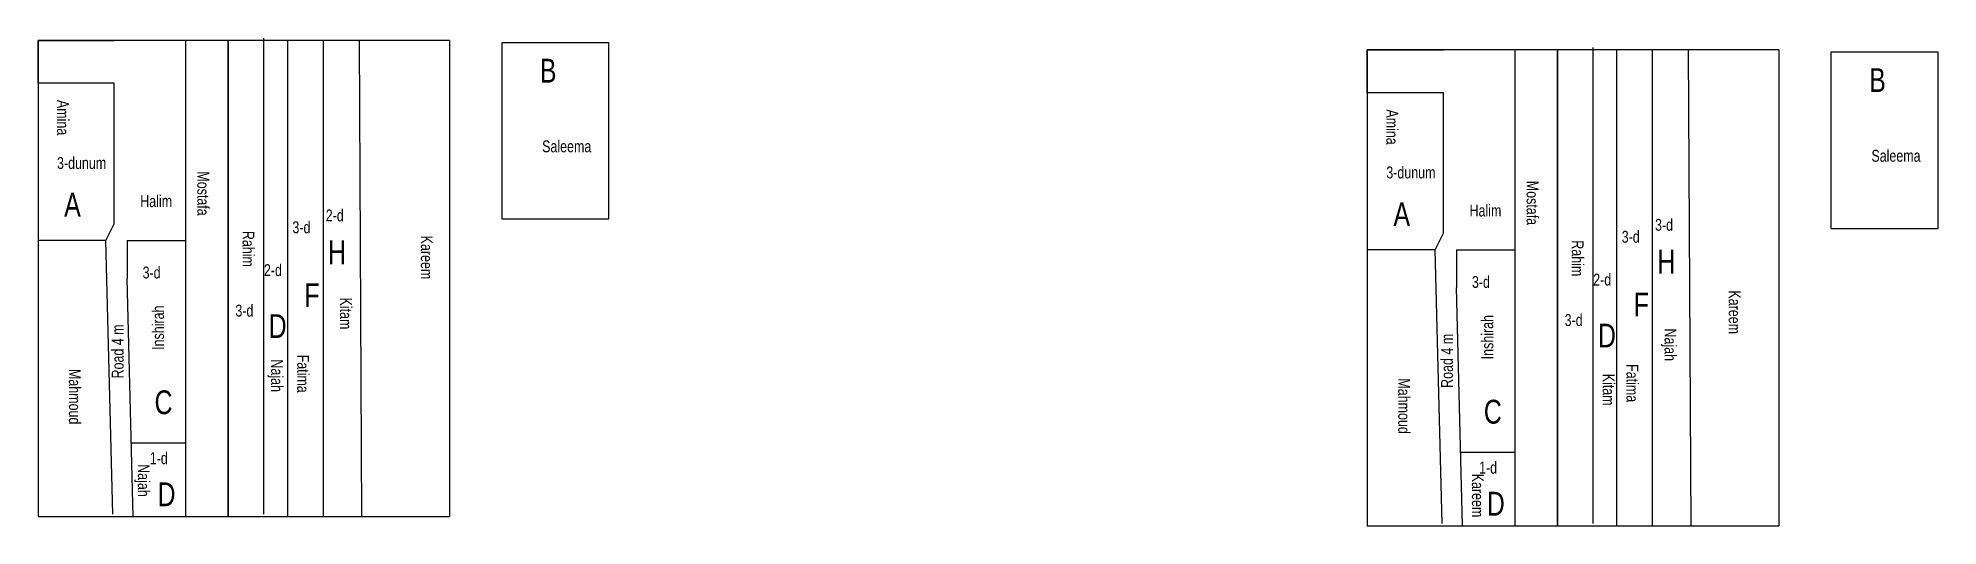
# Model space of a CAD drawing. Header units: millimetres. Extents: x 1000 to 1799, y 996 to 1201.
import ezdxf

# ---------------------------------------------------------------- set-up
doc = ezdxf.new("R2010")
doc.units = ezdxf.units.MM
doc.header["$LTSCALE"] = 0.5
doc.styles.get("Standard").update_dxf_attribs({"font": 'arial.ttf', "width": 0.75, "height": 5})

msp = doc.modelspace()

# ---------------------------------------------------------------- linework, layer by layer
for p, q in [((1035, 1200), (1000, 1200)), ((1000, 1200), (1000, 1000)), ((1052, 1200), (1017.5, 1200)), ((1070, 1200), (1035, 1200)), ((1070, 1200), (1052.5, 1200)), ((1062, 1200), (1062, 1000)), ((1088, 1200), (1070, 1200)), ((1080, 1000), (1080, 1200)), ((1080, 1200), (1080, 1000)), ((1080, 1000), (1080, 1200)), ((1165, 1200), (1080, 1200)), ((1080, 1200), (1080, 1000)), ((1098, 1200), (1088, 1200)), ((1095, 1001), (1095, 1201)), ((1113, 1200), (1098, 1200)), ((1105, 1000), (1105, 1200)), ((1128, 1200), (1113, 1200)), ((1120, 1000), (1120, 1200)), ((1143, 1200), (1128, 1200)), ((1135, 1200), (1136, 1000)), ((1153, 1200), (1143, 1200)), ((1163, 1200), (1153, 1200)), ((1173, 1200), (1163, 1200)), ((1173, 1200), (1173, 1000)), ((1594, 1196.04), (1559, 1196.04)), ((1559, 1196.04), (1559, 996.04)), ((1611, 1196.04), (1576.5, 1196.04)), ((1629, 1196.04), (1594, 1196.04)), ((1629, 1196.04), (1611.5, 1196.04)), ((1621, 1196.04), (1621, 996.04)), ((1647, 1196.04), (1629, 1196.04)), ((1639, 996.04), (1639, 1196.04)), ((1639, 1196.04), (1639, 996.04)), ((1639, 996.04), (1639, 1196.04)), ((1724, 1196.04), (1639, 1196.04)), ((1639, 1196.04), (1639, 996.04)), ((1657, 1196.04), (1647, 1196.04)), ((1654, 997.04), (1654, 1197.04)), ((1672, 1196.04), (1657, 1196.04)), ((1664, 996.04), (1664, 1196.04)), ((1687, 1196.04), (1672, 1196.04)), ((1679, 996.04), (1679, 1196.04)), ((1702, 1196.04), (1687, 1196.04)), ((1694, 1196.04), (1695, 996.04)), ((1712, 1196.04), (1702, 1196.04)), ((1722, 1196.04), (1712, 1196.04)), ((1732, 1196.04), (1722, 1196.04)), ((1732, 1196.04), (1732, 996.04)), ((1032.1, 1123), (1032.1, 1182)), ((1591.1, 1119.04), (1591.1, 1178.04)), ((1028.58, 1116), (1032.1, 1123)), ((1587.58, 1112.04), (1591.1, 1119.04)), ((1028.58, 1116), (1000, 1116)), ((1031.45, 1001), (1028.58, 1116)), ((1037.5, 1116), (1037.5, 1100)), ((1037.5, 1116), (1062, 1116)), ((1587.58, 1112.04), (1559, 1112.04)), ((1590.45, 997.04), (1587.58, 1112.04)), ((1596.5, 1112.04), (1596.5, 1096.04)), ((1596.5, 1112.04), (1621, 1112.04)), ((1000, 1100), (1000, 1000)), ((1040, 1000), (1037.5, 1100)), ((1559, 1096.04), (1559, 996.04)), ((1599, 996.04), (1596.5, 1096.04)), ((1039.23, 1030.96), (1062, 1030.96)), ((1598.23, 1027), (1621, 1027)), ((1000, 1000), (1035, 1000)), ((1000, 1000), (1035, 1000)), ((1035, 1000), (1070, 1000)), ((1052.5, 1000), (1070, 1000)), ((1070, 1000), (1088, 1000)), ((1080, 1000), (1165, 1000)), ((1088, 1000), (1098, 1000)), ((1098, 1000), (1113, 1000)), ((1113, 1000), (1128, 1000)), ((1128, 1000), (1143, 1000)), ((1143, 1000), (1153, 1000)), ((1153, 1000), (1163, 1000)), ((1163, 1000), (1173, 1000)), ((1559, 996.04), (1594, 996.04)), ((1559, 996.04), (1594, 996.04)), ((1594, 996.04), (1629, 996.04)), ((1611.5, 996.04), (1629, 996.04)), ((1629, 996.04), (1647, 996.04)), ((1639, 996.04), (1724, 996.04)), ((1647, 996.04), (1657, 996.04)), ((1657, 996.04), (1672, 996.04)), ((1672, 996.04), (1687, 996.04)), ((1687, 996.04), (1702, 996.04)), ((1702, 996.04), (1712, 996.04)), ((1712, 996.04), (1722, 996.04)), ((1722, 996.04), (1732, 996.04))]:
    msp.add_line(p, q)
for points in [[(1032.1, 1182), (1000, 1182), (1000, 1200), (1032.1, 1200)], [(1591.1, 1178.04), (1559, 1178.04), (1559, 1196.04), (1591.1, 1196.04)]]:
    msp.add_lwpolyline(points)
for points in [[(1195, 1125), (1240, 1125), (1240, 1199), (1195, 1199)], [(1754, 1121.04), (1799, 1121.04), (1799, 1195.04), (1754, 1195.04)]]:
    msp.add_lwpolyline(points, close=True)

# ---------------------------------------------------------------- texts
at = {"width": 0.75}
for s, height, p in [('B', 10, (1211.06, 1182.29)), ('B', 10, (1770.06, 1178.34)), ('3-dunum', 5, (1008, 1146)), ('Saleema', 5, (1212, 1153)), ('Saleema', 5, (1771, 1149.04)), ('3-dunum', 5, (1567, 1142.04)), ('A', 10, (1011, 1126)), ('Halim', 5, (1043, 1130)), ('2-d', 5, (1121, 1124)), ('A', 10, (1570, 1122.04)), ('Halim', 5, (1602, 1126.04)), ('3-d', 5, (1107, 1119)), ('3-d', 5, (1666, 1115.04)), ('3-d', 5, (1680, 1120.04)), ('H', 10, (1122, 1106)), ('H', 10, (1681, 1102.04)), ('3-d', 5, (1044, 1100)), ('2-d', 5, (1095, 1101)), ('F', 10, (1112, 1088)), ('3-d', 5, (1603, 1096.04)), ('2-d', 5, (1654, 1097.04)), ('3-d', 5, (1083, 1084)), ('F', 10, (1671, 1084.04)), ('D', 10, (1097, 1075)), ('3-d', 5, (1642, 1080.04)), ('D', 10, (1656, 1071.04)), ('C', 10, (1049, 1043)), ('C', 10, (1608, 1039.04)), ('1-d', 5, (1047, 1022)), ('1-d', 5, (1606, 1018.04)), ('D', 10, (1050.26, 1004.34)), ('D', 10, (1609.26, 1000.39))]:
    msp.add_text(s, height=height, dxfattribs=at).set_placement(p)
for s, rotation, p in [('Amina', 270, (1008, 1175)), ('Amina', 270, (1567, 1171.04)), ('Mostafa', 270, (1067, 1145)), ('Mostafa', 270, (1626, 1141.04)), ('Rahim ', 270, (1086, 1120)), ('Kareem', 270, (1161, 1118)), ('Rahim ', 270, (1645, 1116.04)), ('Inshirah', 90, (1053, 1070)), ('Kitam', 270, (1127, 1092)), ('Kareem', 270, (1711, 1095)), ('Road 4 m', 90, (1036, 1058)), ('Inshirah', 90, (1612, 1066.04)), ('Road 4 m', 90, (1595, 1054.04)), ('Najah', 270, (1684, 1079)), ('Najah', 270, (1098, 1066)), ('Fatima', 270, (1109, 1068)), ('Fatima', 270, (1668, 1064.04)), ('Mahmoud', 270, (1013, 1062)), ('Mahmoud', 270, (1572, 1058.04)), ('Kitam', 270, (1658, 1060)), ('Najah', 270, (1042, 1022)), ('Kareem', 270, (1603, 1018))]:
    msp.add_text(s, height=5, rotation=rotation, dxfattribs=at).set_placement(p)

doc.saveas('drawing.dxf')
